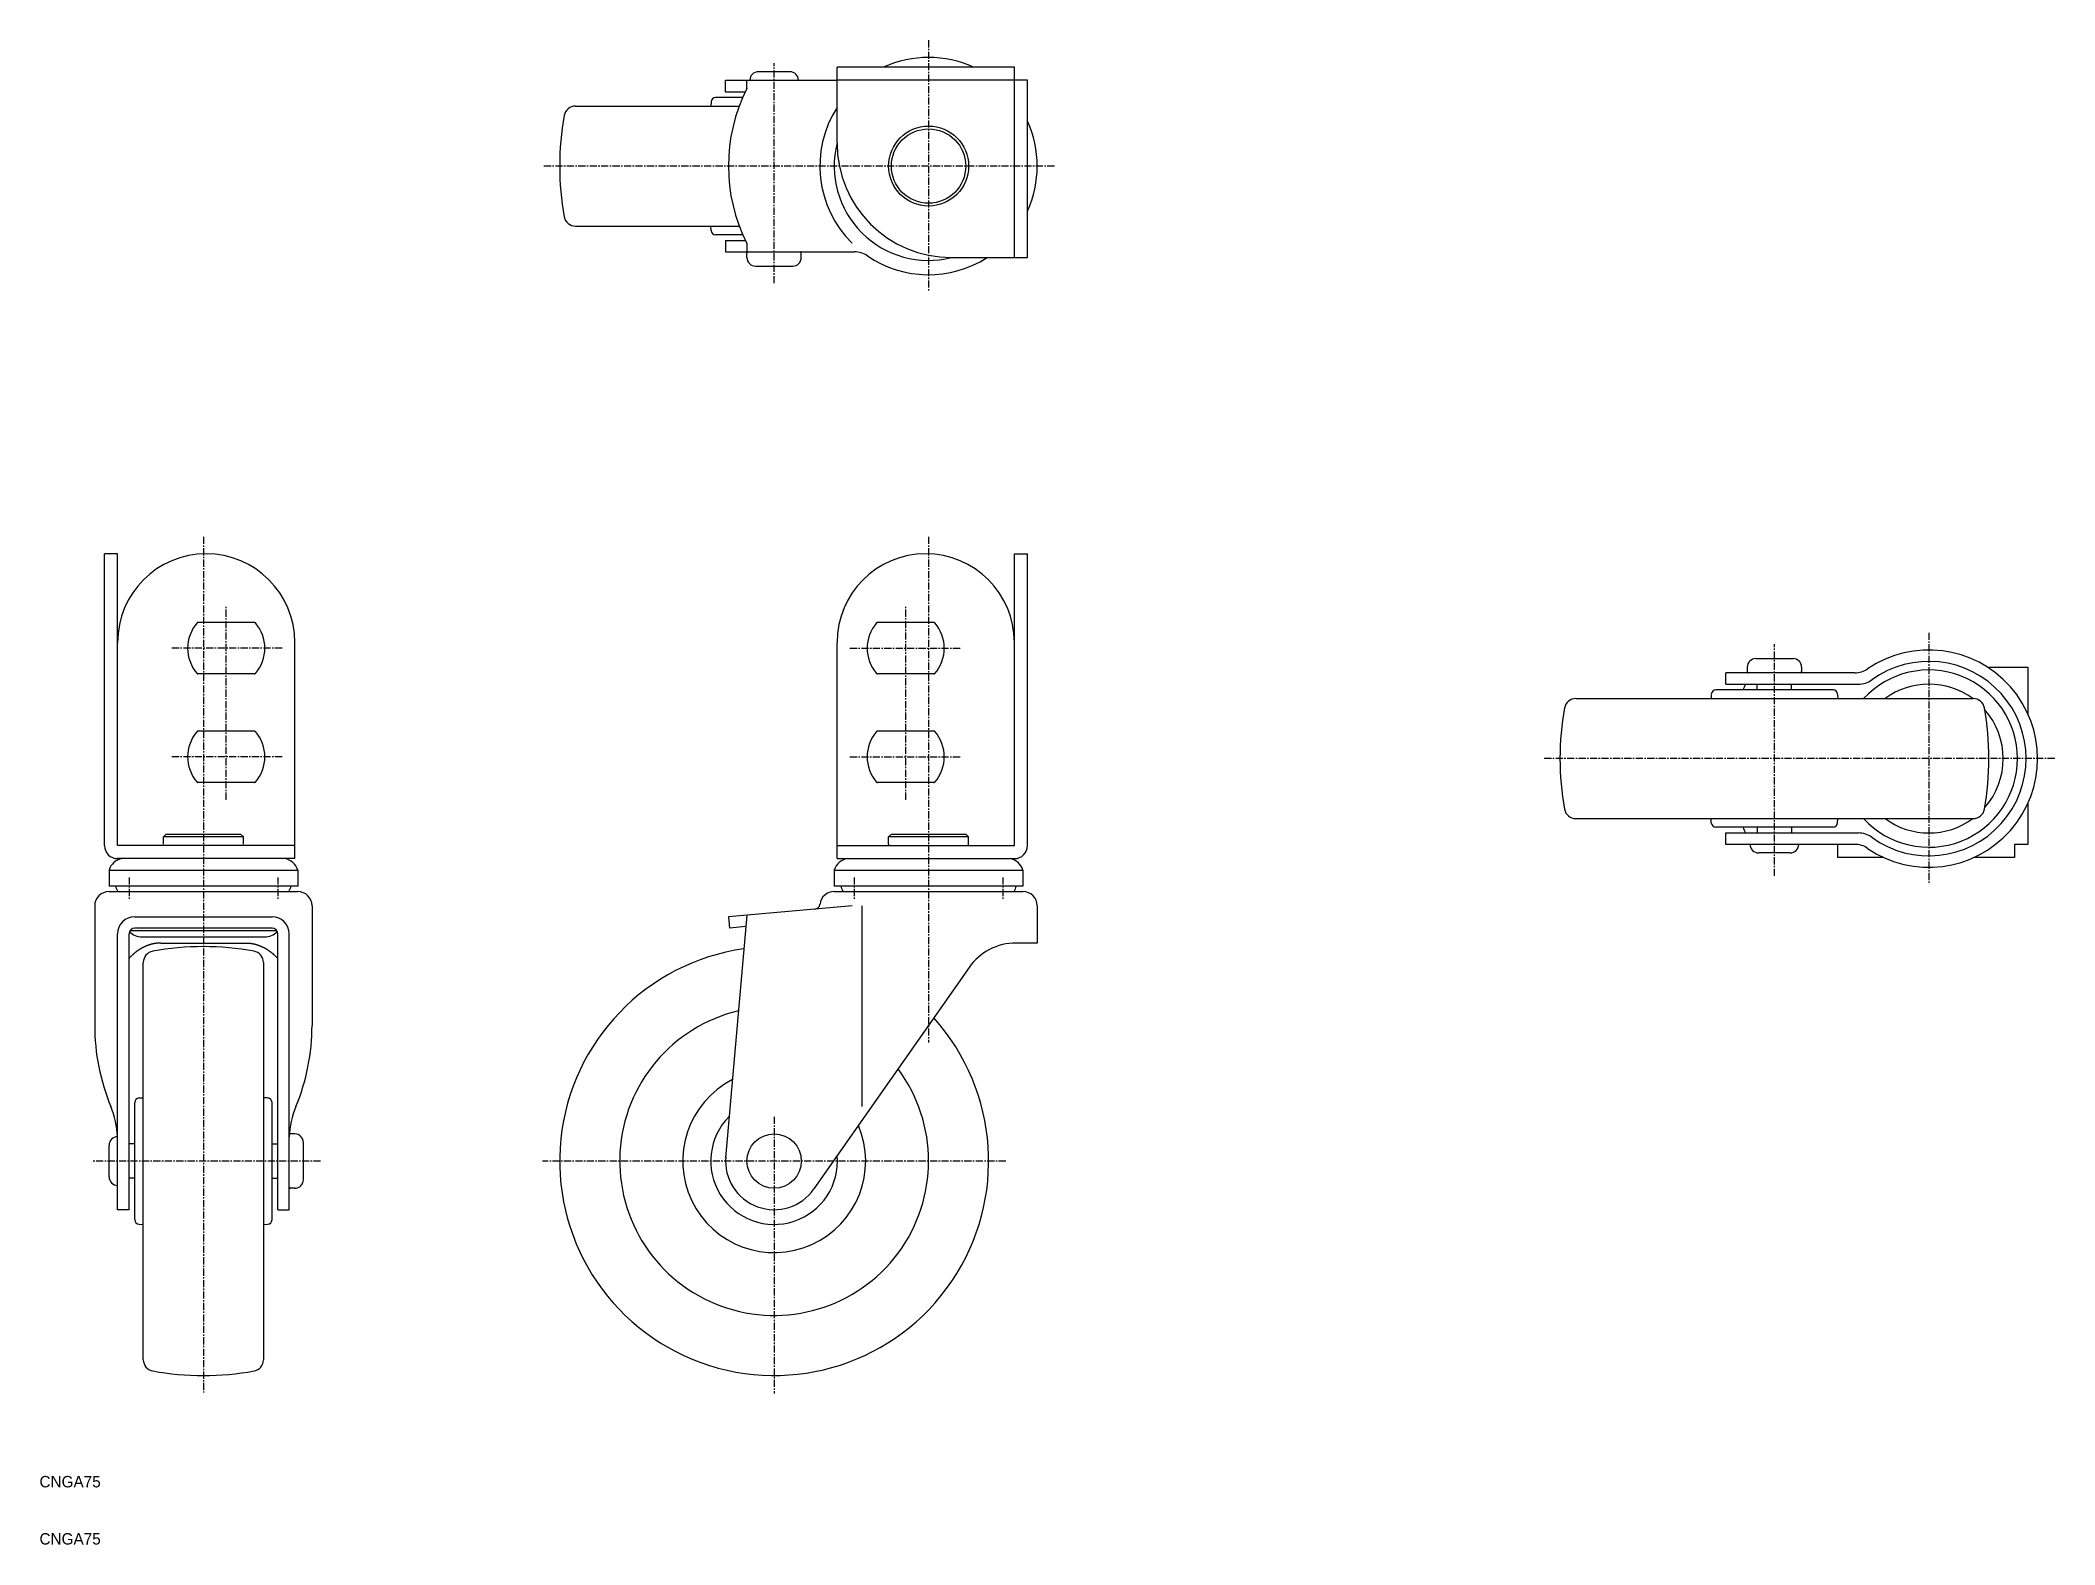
# Model space of a CAD drawing. Extents: x 10 to 362, y 10 to 273.
import ezdxf

# ---------------------------------------------------------------- set-up
doc = ezdxf.new("R2010")
doc.units = 0
doc.linetypes.add('CENTER', pattern=[2, 1.25, -0.25, 0.25, -0.25])
doc.layers.get('0').update_dxf_attribs({"linetype": 'CONTINUOUS'})
doc.layers.add('CENTER', color=1, linetype='CENTER')

msp = doc.modelspace()

# ---------------------------------------------------------------- linework, layer by layer
at = {"color": 7, "linetype": 'CONTINUOUS'}
for p, q in [((180.45, 268.39), (149.45, 268.39)), ((149.45, 255.09), (149.45, 268.39)), ((180.45, 235.09), (180.45, 268.39)), ((129.95, 266.09), (149.45, 266.09)), ((129.95, 264.09), (129.95, 266.09)), ((133.68, 264.64), (133.68, 266.09)), ((141.2, 267.59), (135.7, 267.59)), ((182.75, 266.09), (149.45, 266.09)), ((182.75, 235.09), (182.75, 266.09)), ((103.71, 261.59), (132.35, 261.59)), ((127.41, 262.34), (127.37, 261.59)), ((132.95, 263.09), (128.21, 263.09)), ((129.95, 264.09), (133.41, 264.09)), ((103.71, 240.59), (132.35, 240.59)), ((127.41, 239.85), (127.37, 240.59)), ((132.95, 239.09), (128.21, 239.09)), ((129.95, 238.09), (133.41, 238.09)), ((129.95, 238.09), (129.95, 236.09)), ((129.95, 236.09), (152.49, 236.09)), ((133.68, 237.55), (133.68, 236.09)), ((133.7, 235.09), (133.7, 235.89)), ((135.2, 233.59), (141.7, 233.59)), ((143.2, 235.09), (143.2, 235.89)), ((169.45, 235.09), (182.75, 235.09)), ((21.35, 132.27), (21.35, 183.27)), ((23.65, 183.27), (21.35, 183.27)), ((23.65, 132.27), (23.65, 183.27)), ((180.45, 132.27), (180.45, 183.27)), ((180.45, 183.27), (182.75, 183.27)), ((182.75, 132.27), (182.75, 183.27)), ((47.59, 171.27), (37.71, 171.27)), ((166.39, 171.27), (156.51, 171.27)), ((54.65, 129.97), (54.65, 167.77)), ((149.45, 129.97), (149.45, 167.77)), ((47.59, 162.27), (37.71, 162.27)), ((166.39, 162.27), (156.51, 162.27)), ((327.39, 162.46), (304.85, 162.46)), ((304.85, 160.46), (304.85, 162.46)), ((308.6, 163.46), (308.6, 162.66)), ((310.1, 164.96), (316.6, 164.96)), ((318.1, 163.46), (318.1, 162.66)), ((350.6, 163.46), (357.65, 163.46)), ((357.65, 163.46), (357.65, 155.31)), ((302.31, 158.7), (302.27, 157.96)), ((323.59, 159.46), (303.11, 159.46)), ((304.85, 160.46), (328.02, 160.46)), ((310.35, 159.46), (310.35, 160.46)), ((316.35, 159.46), (316.35, 160.46)), ((324.39, 158.7), (324.43, 157.96)), ((278.61, 157.96), (348.09, 157.96)), ((47.59, 152.27), (37.71, 152.27)), ((166.39, 152.27), (156.51, 152.27)), ((47.59, 143.27), (37.71, 143.27)), ((166.39, 143.27), (156.51, 143.27)), ((357.65, 139.6), (357.65, 132.46)), ((32.15, 134.27), (31.65, 133.77)), ((32.15, 134.27), (45.15, 134.27)), ((45.15, 134.27), (45.65, 133.77)), ((158.95, 134.27), (158.45, 133.77)), ((158.95, 134.27), (171.95, 134.27)), ((171.95, 134.27), (172.45, 133.77)), ((278.61, 136.96), (348.09, 136.96)), ((302.31, 136.22), (302.27, 136.96)), ((323.59, 135.46), (303.11, 135.46)), ((304.85, 134.46), (328.02, 134.46)), ((304.85, 132.46), (304.85, 134.46)), ((310.35, 135.46), (310.35, 134.46)), ((316.35, 135.46), (316.35, 134.46)), ((324.39, 136.22), (324.43, 136.96)), ((38.65, 132.27), (23.65, 132.27)), ((45.65, 133.77), (31.65, 133.77)), ((31.65, 132.47), (31.65, 133.77)), ((54.65, 132.27), (38.65, 132.27)), ((45.65, 132.47), (45.65, 133.77)), ((149.45, 132.27), (180.45, 132.27)), ((172.45, 133.77), (158.45, 133.77)), ((158.45, 132.47), (158.45, 133.77)), ((158.65, 132.27), (165.45, 132.27)), ((172.45, 132.47), (172.45, 133.77)), ((327.39, 132.46), (304.85, 132.46)), ((316.1, 130.96), (310.6, 130.96)), ((324.35, 132.46), (324.35, 130.16)), ((357.65, 132.46), (355.35, 132.46)), ((355.35, 132.46), (355.35, 130.16)), ((22.15, 127.97), (55.15, 127.97)), ((22.15, 127.97), (22.15, 125.17)), ((38.65, 129.97), (23.65, 129.97)), ((52.9, 129.97), (24.4, 129.97)), ((54.65, 129.97), (38.65, 129.97)), ((55.15, 127.97), (55.15, 125.17)), ((148.95, 127.97), (181.95, 127.97)), ((148.95, 127.97), (148.95, 125.17)), ((149.45, 129.97), (180.45, 129.97)), ((181.95, 127.97), (181.95, 125.17)), ((332.5, 130.16), (324.35, 130.16)), ((355.35, 130.16), (348.21, 130.16)), ((55.15, 125.17), (22.15, 125.17)), ((22.15, 124.21), (55.15, 124.21)), ((181.95, 125.17), (148.95, 125.17)), ((148.95, 124.21), (181.95, 124.21)), ((19.65, 121.71), (19.65, 100.81)), ((26.65, 119.81), (50.65, 119.81)), ((57.65, 121.71), (57.65, 100.81)), ((133.68, 120.09), (129.97, 77.66)), ((152.08, 121.7), (130.45, 119.81)), ((130.45, 119.81), (130.62, 117.82)), ((153.79, 121.71), (153.79, 86.6)), ((184.45, 121.71), (184.45, 115.21)), ((23.65, 68.57), (23.65, 116.81)), ((25.65, 68.57), (25.65, 116.82)), ((51.51, 117.32), (25.78, 117.32)), ((50.65, 117.82), (26.65, 117.82)), ((27.93, 116.27), (49.37, 116.27)), ((51.65, 68.57), (51.65, 116.82)), ((53.65, 68.57), (53.65, 116.81)), ((133.5, 118.07), (130.62, 117.82)), ((31.22, 115.21), (46.08, 115.21)), ((184.45, 115.21), (180.74, 115.21)), ((28.15, 42.33), (28.15, 111.81)), ((49.15, 111.81), (49.15, 42.33)), ((172.55, 110.95), (145.41, 72.19)), ((27.41, 88.11), (28.15, 88.15)), ((49.89, 88.11), (49.15, 88.15)), ((26.65, 66.83), (26.65, 87.31)), ((50.65, 66.83), (50.65, 87.31)), ((54.65, 81.82), (53.85, 81.82)), ((22.15, 74.32), (22.15, 79.82)), ((26.65, 80.07), (25.65, 80.07)), ((50.65, 80.07), (51.65, 80.07)), ((56.15, 73.82), (56.15, 80.32)), ((26.65, 74.07), (25.65, 74.07)), ((50.65, 74.07), (51.65, 74.07)), ((54.65, 72.32), (53.85, 72.32)), ((25.65, 68.57), (23.65, 68.57)), ((51.65, 68.57), (53.65, 68.57)), ((27.41, 66.03), (28.15, 65.99)), ((49.15, 65.99), (49.89, 66.03))]:
    msp.add_line(p, q, dxfattribs=at)
for points in [[(31.22, 115.21, 0), (31.17, 115.21, 0), (31.13, 115.21, 0), (31.08, 115.21, 0), (31.03, 115.21, 0), (30.99, 115.2, 0), (30.94, 115.2, 0), (30.89, 115.2, 0), (30.85, 115.2, 0), (30.8, 115.2, 0), (30.75, 115.19, 0), (30.71, 115.19, 0), (30.66, 115.19, 0), (30.62, 115.18, 0), (30.57, 115.18, 0), (30.52, 115.17, 0), (30.48, 115.17, 0), (30.43, 115.16, 0), (30.38, 115.16, 0), (30.34, 115.15, 0), (30.29, 115.14, 0), (30.25, 115.14, 0), (30.2, 115.13, 0), (30.15, 115.12, 0), (30.11, 115.11, 0), (30.06, 115.1, 0), (30.01, 115.09, 0), (29.97, 115.09, 0), (29.92, 115.08, 0), (29.88, 115.07, 0), (29.83, 115.06, 0), (29.78, 115.05, 0), (29.74, 115.04, 0), (29.69, 115.03, 0), (29.65, 115.01, 0), (29.6, 115, 0), (29.56, 114.99, 0), (29.51, 114.98, 0), (29.46, 114.97, 0), (29.42, 114.95, 0), (29.37, 114.94, 0), (29.33, 114.93, 0), (29.28, 114.91, 0), (29.24, 114.9, 0), (29.19, 114.88, 0), (29.15, 114.87, 0), (29.1, 114.85, 0), (29.05, 114.84, 0), (29.01, 114.82, 0), (28.96, 114.8, 0), (28.92, 114.79, 0), (28.87, 114.77, 0), (28.83, 114.75, 0), (28.78, 114.74, 0), (28.74, 114.72, 0), (28.69, 114.7, 0), (28.65, 114.68, 0), (28.61, 114.66, 0), (28.56, 114.64, 0), (28.52, 114.62, 0), (28.47, 114.6, 0), (28.43, 114.58, 0), (28.38, 114.56, 0), (28.34, 114.54, 0), (28.29, 114.52, 0), (28.25, 114.5, 0), (28.21, 114.48, 0), (28.16, 114.45, 0), (28.12, 114.43, 0), (28.07, 114.41, 0), (28.03, 114.39, 0), (27.99, 114.36, 0), (27.94, 114.34, 0), (27.9, 114.31, 0), (27.86, 114.29, 0), (27.81, 114.27, 0), (27.77, 114.24, 0), (27.73, 114.22, 0), (27.68, 114.19, 0), (27.64, 114.16, 0), (27.6, 114.14, 0), (27.55, 114.11, 0), (27.51, 114.08, 0), (27.47, 114.06, 0), (27.42, 114.03, 0), (27.38, 114, 0), (27.34, 113.97, 0), (27.3, 113.94, 0), (27.25, 113.92, 0), (27.21, 113.89, 0), (27.17, 113.86, 0), (27.13, 113.83, 0), (27.09, 113.8, 0), (27.04, 113.77, 0), (27, 113.74, 0), (26.96, 113.71, 0), (26.92, 113.67, 0), (26.88, 113.64, 0), (26.84, 113.61, 0), (26.8, 113.58, 0), (26.75, 113.55, 0), (26.71, 113.51, 0), (26.67, 113.48, 0), (26.63, 113.45, 0), (26.59, 113.41, 0), (26.55, 113.38, 0), (26.51, 113.35, 0), (26.47, 113.31, 0), (26.43, 113.28, 0), (26.39, 113.24, 0), (26.35, 113.21, 0), (26.31, 113.17, 0), (26.27, 113.13, 0), (26.23, 113.1, 0), (26.19, 113.06, 0), (26.15, 113.03, 0), (26.11, 112.99, 0), (26.07, 112.95, 0), (26.03, 112.91, 0), (25.99, 112.87, 0), (25.96, 112.84, 0), (25.92, 112.8, 0), (25.88, 112.76, 0), (25.84, 112.72, 0), (25.8, 112.68, 0), (25.76, 112.64, 0), (25.72, 112.6, 0), (25.69, 112.56, 0), (25.65, 112.52, 0)], [(46.08, 115.21, 0), (46.13, 115.21, 0), (46.17, 115.21, 0), (46.22, 115.21, 0), (46.26, 115.21, 0), (46.31, 115.2, 0), (46.36, 115.2, 0), (46.4, 115.2, 0), (46.45, 115.2, 0), (46.5, 115.2, 0), (46.54, 115.19, 0), (46.59, 115.19, 0), (46.64, 115.19, 0), (46.68, 115.18, 0), (46.73, 115.18, 0), (46.77, 115.17, 0), (46.82, 115.17, 0), (46.87, 115.16, 0), (46.91, 115.16, 0), (46.96, 115.15, 0), (47.01, 115.14, 0), (47.05, 115.14, 0), (47.1, 115.13, 0), (47.14, 115.12, 0), (47.19, 115.11, 0), (47.24, 115.1, 0), (47.28, 115.09, 0), (47.33, 115.09, 0), (47.38, 115.08, 0), (47.42, 115.07, 0), (47.47, 115.06, 0), (47.51, 115.05, 0), (47.56, 115.04, 0), (47.6, 115.03, 0), (47.65, 115.01, 0), (47.7, 115, 0), (47.74, 114.99, 0), (47.79, 114.98, 0), (47.83, 114.97, 0), (47.88, 114.95, 0), (47.93, 114.94, 0), (47.97, 114.93, 0), (48.02, 114.91, 0), (48.06, 114.9, 0), (48.11, 114.88, 0), (48.15, 114.87, 0), (48.2, 114.85, 0), (48.24, 114.84, 0), (48.29, 114.82, 0), (48.33, 114.8, 0), (48.38, 114.79, 0), (48.42, 114.77, 0), (48.47, 114.75, 0), (48.51, 114.74, 0), (48.56, 114.72, 0), (48.6, 114.7, 0), (48.65, 114.68, 0), (48.69, 114.66, 0), (48.74, 114.64, 0), (48.78, 114.62, 0), (48.83, 114.6, 0), (48.87, 114.58, 0), (48.92, 114.56, 0), (48.96, 114.54, 0), (49, 114.52, 0), (49.05, 114.5, 0), (49.09, 114.48, 0), (49.14, 114.45, 0), (49.18, 114.43, 0), (49.22, 114.41, 0), (49.27, 114.39, 0), (49.31, 114.36, 0), (49.36, 114.34, 0), (49.4, 114.31, 0), (49.44, 114.29, 0), (49.49, 114.27, 0), (49.53, 114.24, 0), (49.57, 114.22, 0), (49.62, 114.19, 0), (49.66, 114.16, 0), (49.7, 114.14, 0), (49.74, 114.11, 0), (49.79, 114.08, 0), (49.83, 114.06, 0), (49.87, 114.03, 0), (49.92, 114, 0), (49.96, 113.97, 0), (50, 113.94, 0), (50.04, 113.92, 0), (50.09, 113.89, 0), (50.13, 113.86, 0), (50.17, 113.83, 0), (50.21, 113.8, 0), (50.25, 113.77, 0), (50.29, 113.74, 0), (50.34, 113.71, 0), (50.38, 113.67, 0), (50.42, 113.64, 0), (50.46, 113.61, 0), (50.5, 113.58, 0), (50.54, 113.55, 0), (50.58, 113.51, 0), (50.63, 113.48, 0), (50.67, 113.45, 0), (50.71, 113.41, 0), (50.75, 113.38, 0), (50.79, 113.35, 0), (50.83, 113.31, 0), (50.87, 113.28, 0), (50.91, 113.24, 0), (50.95, 113.21, 0), (50.99, 113.17, 0), (51.03, 113.13, 0), (51.07, 113.1, 0), (51.11, 113.06, 0), (51.15, 113.03, 0), (51.19, 112.99, 0), (51.23, 112.95, 0), (51.26, 112.91, 0), (51.3, 112.87, 0), (51.34, 112.84, 0), (51.38, 112.8, 0), (51.42, 112.76, 0), (51.46, 112.72, 0), (51.5, 112.68, 0), (51.53, 112.64, 0), (51.57, 112.6, 0), (51.61, 112.56, 0), (51.65, 112.52, 0)]]:
    msp.add_polyline3d(points, dxfattribs=at)
for centre, radius in [((165.45, 251.09), 7), ((165.45, 251.09), 6.5), ((138.45, 77.07), 4.75)]:
    msp.add_circle(centre, radius, dxfattribs=at)
for centre, radius, start, end in [((165.45, 251.09), 19, 65.5782, 114.4218), ((160.45, 251.09), 30, 153.1614, 206.8386), ((135.7, 266.09), 1.5, 90, 180), ((141.2, 266.09), 1.5, 0, 90), ((103.71, 259.59), 2, 90, 169.8001), ((128.21, 262.29), 0.8, 90, 177), ((165.45, 251.09), 19, 147.3631, 225.2778), ((150.95, 251.09), 50, 169.8001, 190.1999), ((165.45, 251.09), 19, 335.5782, 24.4218), ((165.45, 251.09), 16.5, 165.8589, 284.1411), ((169.45, 255.09), 20, 180, 270), ((103.71, 242.59), 2, 190.1999, 270), ((128.21, 239.89), 0.8, 183, 270), ((133.9, 235.89), 0.2, 90, 182.2046), ((143, 235.89), 0.2, 357.7954, 90), ((152.49, 232.09), 4, 55.6988, 90), ((135.2, 235.09), 1.5, 180, 270), ((141.7, 235.09), 1.5, 270, 0), ((165.45, 251.09), 19, 235.6988, 302.6369), ((39.15, 167.77), 15.5, 0, 180), ((164.95, 167.77), 15.5, 0, 180), ((42.65, 166.77), 6.75, 138.9674, 221.0326), ((37.71, 171.07), 0.2, 90, 138.9674), ((47.59, 171.07), 0.2, 41.0326, 90), ((42.65, 166.77), 6.75, 318.9674, 41.0326), ((161.45, 166.77), 6.75, 138.9674, 221.0326), ((156.51, 171.07), 0.2, 90, 138.9674), ((166.39, 171.07), 0.2, 41.0326, 90), ((161.45, 166.77), 6.75, 318.9674, 41.0326), ((340.35, 147.46), 19, 235.6988, 124.3012), ((37.71, 162.47), 0.2, 221.0326, 270), ((47.59, 162.47), 0.2, 270, 318.9674), ((156.51, 162.47), 0.2, 221.0326, 270), ((166.39, 162.47), 0.2, 270, 318.9674), ((310.1, 163.46), 1.5, 90, 180), ((308.8, 162.66), 0.2, 177.7954, 270), ((316.6, 163.46), 1.5, 0, 90), ((317.9, 162.66), 0.2, 270, 2.2046), ((327.39, 166.46), 4, 270, 304.3012), ((340.35, 147.46), 15.5, 222.6423, 137.3577), ((340.35, 147.46), 17, 234.0494, 125.9506), ((303.11, 158.66), 0.8, 90, 177), ((335.35, 147.46), 30, 154.3207, 156.4218), ((323.59, 158.66), 0.8, 3, 90), ((328.02, 164.46), 4, 270, 305.9506), ((340.35, 147.46), 13, 53.8607, 126.1289), ((325.85, 147.46), 50, 169.8001, 190.1999), ((278.61, 155.96), 2, 90, 169.8001), ((348.09, 155.96), 2, 10.1999, 90), ((300.85, 147.46), 50, 349.8001, 10.1999), ((340.35, 147.46), 13, 318.5122, 41.4878), ((42.65, 147.77), 6.75, 138.9674, 221.0326), ((37.71, 152.07), 0.2, 90, 138.9674), ((47.59, 152.07), 0.2, 41.0326, 90), ((42.65, 147.77), 6.75, 318.9674, 41.0326), ((161.45, 147.77), 6.75, 138.9674, 221.0326), ((156.51, 152.07), 0.2, 90, 138.9674), ((166.39, 152.07), 0.2, 41.0326, 90), ((161.45, 147.77), 6.75, 318.9674, 41.0326), ((37.71, 143.47), 0.2, 221.0326, 270), ((47.59, 143.47), 0.2, 270, 318.9674), ((156.51, 143.47), 0.2, 221.0326, 270), ((166.39, 143.47), 0.2, 270, 318.9674), ((278.61, 138.96), 2, 190.1999, 270), ((348.09, 138.96), 2, 270, 349.8001), ((303.11, 136.26), 0.8, 183, 270), ((335.35, 147.46), 30, 203.5782, 205.6793), ((323.59, 136.26), 0.8, 270, 357), ((328.02, 130.46), 4, 54.0494, 90), ((340.35, 147.46), 13, 233.8711, 306.1393), ((23.65, 132.27), 2.3, 180, 270), ((158.65, 132.47), 0.2, 180, 270), ((172.25, 132.47), 0.2, 270, 0), ((180.45, 132.27), 2.3, 270, 360), ((310.6, 132.46), 1.5, 180, 270), ((316.1, 132.46), 1.5, 270, 0), ((327.39, 128.46), 4, 55.6988, 90), ((25, 127.03), 3, 101.5188, 161.7483), ((52.3, 127.03), 3, 18.2517, 78.4812), ((151.8, 127.03), 3, 101.5188, 161.7483), ((179.1, 127.03), 3, 18.2517, 78.4812), ((22.15, 121.71), 2.5, 90, 180), ((25.65, 125.59), 2.38, 190.1642, 215.4387), ((51.65, 125.59), 2.38, 324.5613, 349.8358), ((55.15, 121.71), 2.5, 360, 90), ((148.95, 121.71), 2.5, 90, 173.1322), ((152.45, 125.59), 2.38, 190.1642, 215.4387), ((178.45, 125.59), 2.38, 324.5613, 349.8358), ((181.95, 121.71), 2.5, 0, 90), ((26.65, 116.81), 3, 90, 180), ((50.65, 116.81), 3, 0, 90), ((145.47, 122.13), 1, 275, 353.1322), ((26.65, 116.82), 1, 90, 180), ((27.93, 119.27), 3, 223.0215, 270), ((49.37, 119.27), 3, 270, 316.9785), ((50.65, 116.82), 1, 0, 90), ((30.15, 111.81), 2, 100.1999, 180), ((38.65, 64.57), 50, 79.8001, 100.1999), ((47.15, 111.81), 2, 0, 79.8001), ((138.45, 77.07), 37.5, 98.1009, 41.8991), ((180.74, 105.21), 10, 90, 145), ((138.45, 77.07), 27, 103.3496, 36.6504), ((57, 100.81), 37.35, 180, 202.3674), ((20.3, 100.81), 37.35, 337.6326, 0), ((27.45, 87.31), 0.8, 93, 180), ((49.85, 87.31), 0.8, 0, 87), ((138.45, 77.07), 16, 117.09, 22.91), ((8.01, 80.61), 15.64, 2.5879, 22.4935), ((69.29, 80.61), 15.64, 157.5065, 177.4121), ((138.45, 77.07), 11.08, 135.1071, 4.8929), ((23.65, 79.82), 1.5, 90, 180), ((53.85, 81.62), 0.2, 87.7954, 180), ((54.65, 80.32), 1.5, 0, 90), ((138.45, 77.07), 8.5, 175, 325), ((23.65, 74.32), 1.5, 180, 270), ((53.85, 72.52), 0.2, 180, 272.2046), ((54.65, 73.82), 1.5, 270, 0), ((27.45, 66.83), 0.8, 180, 267), ((49.85, 66.83), 0.8, 273, 0), ((30.15, 42.33), 2, 180, 259.8001), ((47.15, 42.33), 2, 280.1999, 0), ((38.65, 89.57), 50, 259.8001, 280.1999)]:
    msp.add_arc(centre, radius, start, end, dxfattribs=at)
at = {"layer": 'CENTER', "color": 1, "linetype": 'CENTER'}
for p, q in [((165.45, 273.09), (165.45, 229.09)), ((138.45, 230.59), (138.45, 269.09)), ((187.45, 251.09), (97.96, 251.09)), ((38.65, 186.26), (38.65, 36.58)), ((165.45, 186.26), (165.45, 97.81)), ((42.65, 140.27), (42.65, 174.27)), ((161.45, 140.27), (161.45, 174.27)), ((340.35, 169.46), (340.35, 125.46)), ((52.4, 166.77), (32.9, 166.77)), ((151.7, 166.77), (171.2, 166.77)), ((313.35, 126.96), (313.35, 167.46)), ((52.4, 147.77), (32.9, 147.77)), ((151.7, 147.77), (171.2, 147.77)), ((362.35, 147.46), (272.85, 147.46)), ((25.65, 126.67), (25.65, 122.71)), ((51.65, 126.67), (51.65, 122.71)), ((152.45, 126.67), (152.45, 122.71)), ((178.45, 126.67), (178.45, 122.71)), ((138.45, 84.82), (138.45, 36.42)), ((59.15, 77.07), (19.15, 77.07)), ((178.95, 77.07), (97.95, 77.07))]:
    msp.add_line(p, q, dxfattribs=at)

# ---------------------------------------------------------------- texts
at = {"color": 7, "linetype": 'CONTINUOUS'}
for p in [(10, 20), (10, 10)]:
    msp.add_text('CNGA75', height=2, dxfattribs=at).set_placement(p)

doc.saveas('drawing.dxf')
